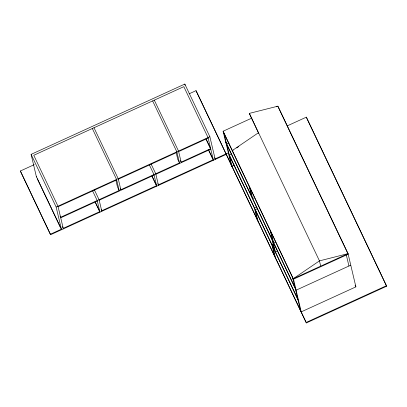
<?xml version="1.0" encoding="UTF-8"?>
<svg xmlns="http://www.w3.org/2000/svg" width="407" height="407" viewBox="0 0 407 407"><rect width="100%" height="100%" fill="white"/><g stroke="black" fill="none" stroke-linecap="round" stroke-linejoin="round"><path stroke-width="0.61" d="M278.296 107.245L348.168 254.172L293.381 279.233L293.254 278.703L319.459 260.872L348.041 253.642L355.896 286.869L301.226 311.874M236.737 147.95L238.823 146.545M36.462 177.05L31.105 154.375L184.814 84.061L209.864 136.732L215.227 159.412M226.083 153.861L226.206 154.39L50.534 234.747L20.35 171.011L34.219 164.667M189.087 93.829L196.021 90.659L306.364 322.939L386.65 286.213L306.369 117.14L287.306 125.855M61.513 229.721L56.151 207.046L209.864 136.732M224.089 133.537L226.587 144.083L225.737 142.297L223.117 131.222L251.897 118.061M276.531 106.792L277.905 106.161L348.041 253.642L293.254 278.703M58.104 206.736L116.661 179.95M118.34 179.182L176.969 152.366M178.653 151.597L208.16 138.1M92.323 128.505L116.539 179.421L119.159 190.496L60.602 217.282L60.058 216.137M120.355 188.731L120.833 189.733L179.462 162.912L176.842 151.836L152.63 100.921M180.428 160.638L181.146 162.144L210.653 148.647L206.028 138.919M60.724 217.811L97.324 201.068M99.191 200.213L154.09 175.107M155.866 174.293L210.78 149.176M225.737 142.297L226.48 143.564M226.572 144.058L228.973 142.989M233.216 150.117L232.3 150.539L258.506 132.707L258.628 133.237L249.318 113.395L277.905 106.161L278.032 106.69M50.534 234.747L50.407 234.218L61.386 229.197L36.34 176.526M228.393 152.803L215.1 158.883L214.555 157.738M231.578 154.039L229.309 155.077L297.776 299.043M231.924 166.153L234.208 165.11M249.125 186.177L251.74 196.673M250.03 188.08L252.64 198.57L254.731 197.614M256.629 206.71L254.355 207.748L257.097 219.353M257.534 208.608L255.26 209.646L258.002 221.25M270.207 230.51L272.822 241L226.689 144.002M271.021 232.219L273.636 242.714L295.014 287.673L292.404 277.177M273.636 242.714L275.727 241.758M273.458 243.9L271.891 244.617L274.633 256.222M273.769 245.894L272.726 246.372L275.468 257.972M277.528 251.119L275.437 252.075L272.929 241.463M350.768 265.181L296.103 290.186L226.806 144.485L232.051 166.682M306.237 322.41L386.523 285.683M306.766 118.239L386.65 286.213M355.077 285.149L355.896 286.869M249.318 113.395L319.459 260.872L320.706 266.147M223.117 131.222L293.498 279.177L301.353 312.403M223.245 131.751L293.381 279.233M229.431 155.606L254.482 208.277M255.382 210.175L272.013 245.146M272.848 246.896L297.899 299.572M306.364 322.939L196.021 90.659M206.151 139.448L210.236 148.031M208.649 149.995L213.273 159.722L158.359 184.839L157.819 183.694M208.501 149.954L212.851 159.106M154.314 100.153L178.525 151.068L181.146 162.144M179.462 162.912L177.788 159.402L176.292 153.073M151.119 164.036L155.744 173.764L158.486 185.368M149.338 164.85L153.963 174.578L156.705 186.182L152.081 176.455M151.959 175.926L156.583 185.653L101.684 210.765L101.14 209.62M94.002 127.742L118.213 178.658L120.833 189.733M119.159 190.496L117.486 186.986L115.99 180.657M94.439 189.962L99.064 199.689L101.811 211.289M92.572 190.817L97.197 200.544L99.939 212.144L95.045 201.847M95.192 201.892L99.817 211.62L63.217 228.358L62.403 226.643M31.105 154.375L56.151 207.046M37.281 178.77L60.694 228.006M20.35 171.011L50.407 234.218M346.337 255.006L348.931 266.02M306.369 117.14L306.491 117.664M295.263 288.431L300.519 310.648M272.1 239.733L274.603 250.325M225.854 142.247L231.217 164.927M213.395 160.251L208.033 137.571L183.822 86.655L33.766 155.291L57.982 206.207L63.344 228.887M184.814 84.061L185.109 85.292"/></g></svg>
